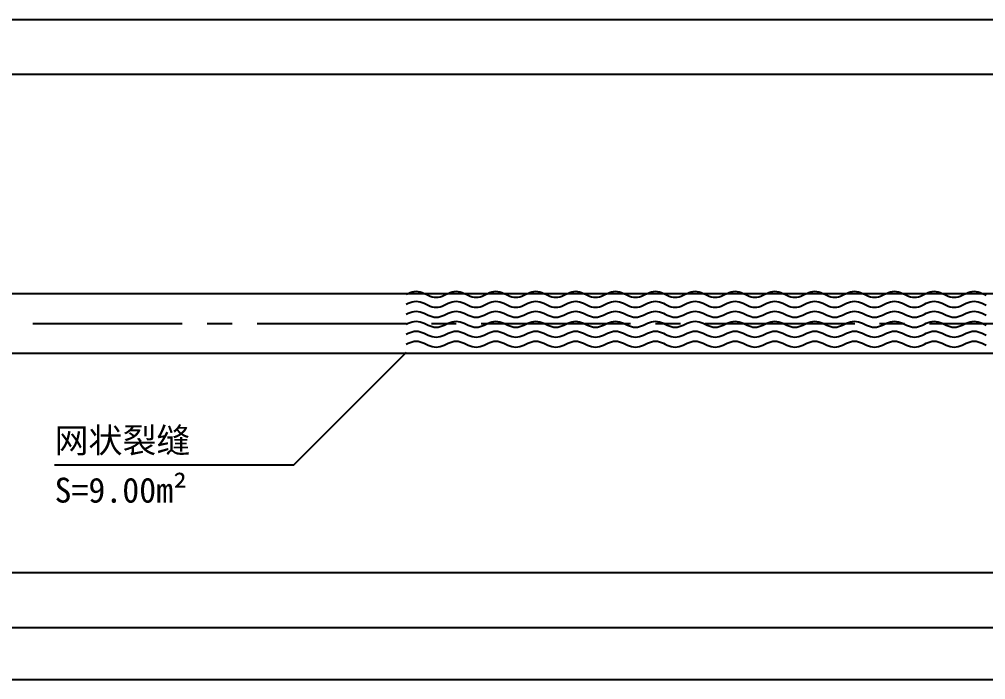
# Model space of a CAD drawing. Header units: millimetres. Extents: x -37 to 615, y -48 to 413.
# Drawn here: x 195 to 292, y 111.3 to 177.6 of the extents above; entities that cross this region are included whole.
import ezdxf

# ---------------------------------------------------------------- set-up
doc = ezdxf.new("R2010")
doc.units = ezdxf.units.MM
doc.linetypes.add('CENTER2', pattern=[1.125, 0.75, -0.125, 0.125, -0.125])
doc.styles.get("Standard").update_dxf_attribs({"font": ''})
doc.styles.get('Standard').set_extended_font_data('SimSun')

msp = doc.modelspace()

# ---------------------------------------------------------------- linework, layer by layer
at = {"color": 0}
for p, q in [((83.815, 177.585), (483.815, 177.585)), ((83.815, 172.085), (483.815, 172.085)), ((83.815, 150.085), (483.815, 150.085)), ((83.815, 144.085), (483.815, 144.085)), ((83.815, 122.085), (483.815, 122.085)), ((83.815, 116.585), (483.815, 116.585)), ((83.815, 111.335), (483.815, 111.335))]:
    msp.add_line(p, q, dxfattribs=at)
at = {"color": 1, "linetype": 'CENTER2', "ltscale": 20}
msp.add_line((83.815, 147.085), (483.815, 147.085), dxfattribs=at)
at = {"color": 7}
for points in [[(233.8, 150), (234, 150.093), (234.2, 150.176), (234.4, 150.243), (234.6, 150.285), (234.8, 150.3), (235, 150.285), (235.2, 150.243), (235.4, 150.176), (235.6, 150.093), (235.8, 150), (236, 149.907), (236.2, 149.824), (236.4, 149.757), (236.6, 149.715), (236.8, 149.7), (237, 149.715), (237.2, 149.757), (237.4, 149.824), (237.6, 149.907), (237.8, 150), (238, 150.093), (238.2, 150.176), (238.4, 150.243), (238.6, 150.285), (238.8, 150.3), (239, 150.285), (239.2, 150.243), (239.4, 150.176), (239.6, 150.093), (239.8, 150), (240, 149.907), (240.2, 149.824), (240.4, 149.757), (240.6, 149.715), (240.8, 149.7), (241, 149.715), (241.2, 149.757), (241.4, 149.824), (241.6, 149.907), (241.8, 150), (242, 150.093), (242.2, 150.176), (242.4, 150.243), (242.6, 150.285), (242.8, 150.3), (243, 150.285), (243.2, 150.243), (243.4, 150.176), (243.6, 150.093), (243.8, 150), (244, 149.907), (244.2, 149.824), (244.4, 149.757), (244.6, 149.715), (244.8, 149.7), (245, 149.715), (245.2, 149.757), (245.4, 149.824), (245.6, 149.907), (245.8, 150), (246, 150.093), (246.2, 150.176), (246.4, 150.243), (246.6, 150.285), (246.8, 150.3), (247, 150.285), (247.2, 150.243), (247.4, 150.176), (247.6, 150.093), (247.8, 150), (248, 149.907), (248.2, 149.824), (248.4, 149.757), (248.6, 149.715), (248.8, 149.7), (249, 149.715), (249.2, 149.757), (249.4, 149.824), (249.6, 149.907), (249.8, 150), (250, 150.093), (250.2, 150.176), (250.4, 150.243), (250.6, 150.285), (250.8, 150.3), (251, 150.285), (251.2, 150.243), (251.4, 150.176), (251.6, 150.093), (251.8, 150), (252, 149.907), (252.2, 149.824), (252.4, 149.757), (252.6, 149.715), (252.8, 149.7), (253, 149.715), (253.2, 149.757), (253.4, 149.824), (253.6, 149.907), (253.8, 150), (254, 150.093), (254.2, 150.176), (254.4, 150.243), (254.6, 150.285), (254.8, 150.3), (255, 150.285), (255.2, 150.243), (255.4, 150.176), (255.6, 150.093), (255.8, 150), (256, 149.907), (256.2, 149.824), (256.4, 149.757), (256.6, 149.715), (256.8, 149.7), (257, 149.715), (257.2, 149.757), (257.4, 149.824), (257.6, 149.907), (257.8, 150), (258, 150.093), (258.2, 150.176), (258.4, 150.243), (258.6, 150.285), (258.8, 150.3), (259, 150.285), (259.2, 150.243), (259.4, 150.176), (259.6, 150.093), (259.8, 150), (260, 149.907), (260.2, 149.824), (260.4, 149.757), (260.6, 149.715), (260.8, 149.7), (261, 149.715), (261.2, 149.757), (261.4, 149.824), (261.6, 149.907), (261.8, 150), (262, 150.093), (262.2, 150.176), (262.4, 150.243), (262.6, 150.285), (262.8, 150.3), (263, 150.285), (263.2, 150.243), (263.4, 150.176), (263.6, 150.093), (263.8, 150), (264, 149.907), (264.2, 149.824), (264.4, 149.757), (264.6, 149.715), (264.8, 149.7), (265, 149.715), (265.2, 149.757), (265.4, 149.824), (265.6, 149.907), (265.8, 150), (266, 150.093), (266.2, 150.176), (266.4, 150.243), (266.6, 150.285), (266.8, 150.3), (267, 150.285), (267.2, 150.243), (267.4, 150.176), (267.6, 150.093), (267.8, 150), (268, 149.907), (268.2, 149.824), (268.4, 149.757), (268.6, 149.715), (268.8, 149.7), (269, 149.715), (269.2, 149.757), (269.4, 149.824), (269.6, 149.907), (269.8, 150), (270, 150.093), (270.2, 150.176), (270.4, 150.243), (270.6, 150.285), (270.8, 150.3), (271, 150.285), (271.2, 150.243), (271.4, 150.176), (271.6, 150.093), (271.8, 150), (272, 149.907), (272.2, 149.824), (272.4, 149.757), (272.6, 149.715), (272.8, 149.7), (273, 149.715), (273.2, 149.757), (273.4, 149.824), (273.6, 149.907), (273.8, 150), (274, 150.093), (274.2, 150.176), (274.4, 150.243), (274.6, 150.285), (274.8, 150.3), (275, 150.285), (275.2, 150.243), (275.4, 150.176), (275.6, 150.093), (275.8, 150), (276, 149.907), (276.2, 149.824), (276.4, 149.757), (276.6, 149.715), (276.8, 149.7), (277, 149.715), (277.2, 149.757), (277.4, 149.824), (277.6, 149.907), (277.8, 150), (278, 150.093), (278.2, 150.176), (278.4, 150.243), (278.6, 150.285), (278.8, 150.3), (279, 150.285), (279.2, 150.243), (279.4, 150.176), (279.6, 150.093), (279.8, 150), (280, 149.907), (280.2, 149.824), (280.4, 149.757), (280.6, 149.715), (280.8, 149.7), (281, 149.715), (281.2, 149.757), (281.4, 149.824), (281.6, 149.907), (281.8, 150), (282, 150.093), (282.2, 150.176), (282.4, 150.243), (282.6, 150.285), (282.8, 150.3), (283, 150.285), (283.2, 150.243), (283.4, 150.176), (283.6, 150.093), (283.8, 150), (284, 149.907), (284.2, 149.824), (284.4, 149.757), (284.6, 149.715), (284.8, 149.7), (285, 149.715), (285.2, 149.757), (285.4, 149.824), (285.6, 149.907), (285.8, 150), (286, 150.093), (286.2, 150.176), (286.4, 150.243), (286.6, 150.285), (286.8, 150.3), (287, 150.285), (287.2, 150.243), (287.4, 150.176), (287.6, 150.093), (287.8, 150), (288, 149.907), (288.2, 149.824), (288.4, 149.757), (288.6, 149.715), (288.8, 149.7), (289, 149.715), (289.2, 149.757), (289.4, 149.824), (289.6, 149.907), (289.8, 150), (290, 150.093), (290.2, 150.176), (290.4, 150.243), (290.6, 150.285), (290.8, 150.3), (291, 150.285), (291.2, 150.243), (291.4, 150.176), (291.6, 150.093), (291.8, 150), (292, 149.907)], [(233.8, 149), (234, 149.093), (234.2, 149.176), (234.4, 149.243), (234.6, 149.285), (234.8, 149.3), (235, 149.285), (235.2, 149.243), (235.4, 149.176), (235.6, 149.093), (235.8, 149), (236, 148.907), (236.2, 148.824), (236.4, 148.757), (236.6, 148.715), (236.8, 148.7), (237, 148.715), (237.2, 148.757), (237.4, 148.824), (237.6, 148.907), (237.8, 149), (238, 149.093), (238.2, 149.176), (238.4, 149.243), (238.6, 149.285), (238.8, 149.3), (239, 149.285), (239.2, 149.243), (239.4, 149.176), (239.6, 149.093), (239.8, 149), (240, 148.907), (240.2, 148.824), (240.4, 148.757), (240.6, 148.715), (240.8, 148.7), (241, 148.715), (241.2, 148.757), (241.4, 148.824), (241.6, 148.907), (241.8, 149), (242, 149.093), (242.2, 149.176), (242.4, 149.243), (242.6, 149.285), (242.8, 149.3), (243, 149.285), (243.2, 149.243), (243.4, 149.176), (243.6, 149.093), (243.8, 149), (244, 148.907), (244.2, 148.824), (244.4, 148.757), (244.6, 148.715), (244.8, 148.7), (245, 148.715), (245.2, 148.757), (245.4, 148.824), (245.6, 148.907), (245.8, 149), (246, 149.093), (246.2, 149.176), (246.4, 149.243), (246.6, 149.285), (246.8, 149.3), (247, 149.285), (247.2, 149.243), (247.4, 149.176), (247.6, 149.093), (247.8, 149), (248, 148.907), (248.2, 148.824), (248.4, 148.757), (248.6, 148.715), (248.8, 148.7), (249, 148.715), (249.2, 148.757), (249.4, 148.824), (249.6, 148.907), (249.8, 149), (250, 149.093), (250.2, 149.176), (250.4, 149.243), (250.6, 149.285), (250.8, 149.3), (251, 149.285), (251.2, 149.243), (251.4, 149.176), (251.6, 149.093), (251.8, 149), (252, 148.907), (252.2, 148.824), (252.4, 148.757), (252.6, 148.715), (252.8, 148.7), (253, 148.715), (253.2, 148.757), (253.4, 148.824), (253.6, 148.907), (253.8, 149), (254, 149.093), (254.2, 149.176), (254.4, 149.243), (254.6, 149.285), (254.8, 149.3), (255, 149.285), (255.2, 149.243), (255.4, 149.176), (255.6, 149.093), (255.8, 149), (256, 148.907), (256.2, 148.824), (256.4, 148.757), (256.6, 148.715), (256.8, 148.7), (257, 148.715), (257.2, 148.757), (257.4, 148.824), (257.6, 148.907), (257.8, 149), (258, 149.093), (258.2, 149.176), (258.4, 149.243), (258.6, 149.285), (258.8, 149.3), (259, 149.285), (259.2, 149.243), (259.4, 149.176), (259.6, 149.093), (259.8, 149), (260, 148.907), (260.2, 148.824), (260.4, 148.757), (260.6, 148.715), (260.8, 148.7), (261, 148.715), (261.2, 148.757), (261.4, 148.824), (261.6, 148.907), (261.8, 149), (262, 149.093), (262.2, 149.176), (262.4, 149.243), (262.6, 149.285), (262.8, 149.3), (263, 149.285), (263.2, 149.243), (263.4, 149.176), (263.6, 149.093), (263.8, 149), (264, 148.907), (264.2, 148.824), (264.4, 148.757), (264.6, 148.715), (264.8, 148.7), (265, 148.715), (265.2, 148.757), (265.4, 148.824), (265.6, 148.907), (265.8, 149), (266, 149.093), (266.2, 149.176), (266.4, 149.243), (266.6, 149.285), (266.8, 149.3), (267, 149.285), (267.2, 149.243), (267.4, 149.176), (267.6, 149.093), (267.8, 149), (268, 148.907), (268.2, 148.824), (268.4, 148.757), (268.6, 148.715), (268.8, 148.7), (269, 148.715), (269.2, 148.757), (269.4, 148.824), (269.6, 148.907), (269.8, 149), (270, 149.093), (270.2, 149.176), (270.4, 149.243), (270.6, 149.285), (270.8, 149.3), (271, 149.285), (271.2, 149.243), (271.4, 149.176), (271.6, 149.093), (271.8, 149), (272, 148.907), (272.2, 148.824), (272.4, 148.757), (272.6, 148.715), (272.8, 148.7), (273, 148.715), (273.2, 148.757), (273.4, 148.824), (273.6, 148.907), (273.8, 149), (274, 149.093), (274.2, 149.176), (274.4, 149.243), (274.6, 149.285), (274.8, 149.3), (275, 149.285), (275.2, 149.243), (275.4, 149.176), (275.6, 149.093), (275.8, 149), (276, 148.907), (276.2, 148.824), (276.4, 148.757), (276.6, 148.715), (276.8, 148.7), (277, 148.715), (277.2, 148.757), (277.4, 148.824), (277.6, 148.907), (277.8, 149), (278, 149.093), (278.2, 149.176), (278.4, 149.243), (278.6, 149.285), (278.8, 149.3), (279, 149.285), (279.2, 149.243), (279.4, 149.176), (279.6, 149.093), (279.8, 149), (280, 148.907), (280.2, 148.824), (280.4, 148.757), (280.6, 148.715), (280.8, 148.7), (281, 148.715), (281.2, 148.757), (281.4, 148.824), (281.6, 148.907), (281.8, 149), (282, 149.093), (282.2, 149.176), (282.4, 149.243), (282.6, 149.285), (282.8, 149.3), (283, 149.285), (283.2, 149.243), (283.4, 149.176), (283.6, 149.093), (283.8, 149), (284, 148.907), (284.2, 148.824), (284.4, 148.757), (284.6, 148.715), (284.8, 148.7), (285, 148.715), (285.2, 148.757), (285.4, 148.824), (285.6, 148.907), (285.8, 149), (286, 149.093), (286.2, 149.176), (286.4, 149.243), (286.6, 149.285), (286.8, 149.3), (287, 149.285), (287.2, 149.243), (287.4, 149.176), (287.6, 149.093), (287.8, 149), (288, 148.907), (288.2, 148.824), (288.4, 148.757), (288.6, 148.715), (288.8, 148.7), (289, 148.715), (289.2, 148.757), (289.4, 148.824), (289.6, 148.907), (289.8, 149), (290, 149.093), (290.2, 149.176), (290.4, 149.243), (290.6, 149.285), (290.8, 149.3), (291, 149.285), (291.2, 149.243), (291.4, 149.176), (291.6, 149.093), (291.8, 149), (292, 148.907)], [(233.8, 148), (234, 148.093), (234.2, 148.176), (234.4, 148.243), (234.6, 148.285), (234.8, 148.3), (235, 148.285), (235.2, 148.243), (235.4, 148.176), (235.6, 148.093), (235.8, 148), (236, 147.907), (236.2, 147.824), (236.4, 147.757), (236.6, 147.715), (236.8, 147.7), (237, 147.715), (237.2, 147.757), (237.4, 147.824), (237.6, 147.907), (237.8, 148), (238, 148.093), (238.2, 148.176), (238.4, 148.243), (238.6, 148.285), (238.8, 148.3), (239, 148.285), (239.2, 148.243), (239.4, 148.176), (239.6, 148.093), (239.8, 148), (240, 147.907), (240.2, 147.824), (240.4, 147.757), (240.6, 147.715), (240.8, 147.7), (241, 147.715), (241.2, 147.757), (241.4, 147.824), (241.6, 147.907), (241.8, 148), (242, 148.093), (242.2, 148.176), (242.4, 148.243), (242.6, 148.285), (242.8, 148.3), (243, 148.285), (243.2, 148.243), (243.4, 148.176), (243.6, 148.093), (243.8, 148), (244, 147.907), (244.2, 147.824), (244.4, 147.757), (244.6, 147.715), (244.8, 147.7), (245, 147.715), (245.2, 147.757), (245.4, 147.824), (245.6, 147.907), (245.8, 148), (246, 148.093), (246.2, 148.176), (246.4, 148.243), (246.6, 148.285), (246.8, 148.3), (247, 148.285), (247.2, 148.243), (247.4, 148.176), (247.6, 148.093), (247.8, 148), (248, 147.907), (248.2, 147.824), (248.4, 147.757), (248.6, 147.715), (248.8, 147.7), (249, 147.715), (249.2, 147.757), (249.4, 147.824), (249.6, 147.907), (249.8, 148), (250, 148.093), (250.2, 148.176), (250.4, 148.243), (250.6, 148.285), (250.8, 148.3), (251, 148.285), (251.2, 148.243), (251.4, 148.176), (251.6, 148.093), (251.8, 148), (252, 147.907), (252.2, 147.824), (252.4, 147.757), (252.6, 147.715), (252.8, 147.7), (253, 147.715), (253.2, 147.757), (253.4, 147.824), (253.6, 147.907), (253.8, 148), (254, 148.093), (254.2, 148.176), (254.4, 148.243), (254.6, 148.285), (254.8, 148.3), (255, 148.285), (255.2, 148.243), (255.4, 148.176), (255.6, 148.093), (255.8, 148), (256, 147.907), (256.2, 147.824), (256.4, 147.757), (256.6, 147.715), (256.8, 147.7), (257, 147.715), (257.2, 147.757), (257.4, 147.824), (257.6, 147.907), (257.8, 148), (258, 148.093), (258.2, 148.176), (258.4, 148.243), (258.6, 148.285), (258.8, 148.3), (259, 148.285), (259.2, 148.243), (259.4, 148.176), (259.6, 148.093), (259.8, 148), (260, 147.907), (260.2, 147.824), (260.4, 147.757), (260.6, 147.715), (260.8, 147.7), (261, 147.715), (261.2, 147.757), (261.4, 147.824), (261.6, 147.907), (261.8, 148), (262, 148.093), (262.2, 148.176), (262.4, 148.243), (262.6, 148.285), (262.8, 148.3), (263, 148.285), (263.2, 148.243), (263.4, 148.176), (263.6, 148.093), (263.8, 148), (264, 147.907), (264.2, 147.824), (264.4, 147.757), (264.6, 147.715), (264.8, 147.7), (265, 147.715), (265.2, 147.757), (265.4, 147.824), (265.6, 147.907), (265.8, 148), (266, 148.093), (266.2, 148.176), (266.4, 148.243), (266.6, 148.285), (266.8, 148.3), (267, 148.285), (267.2, 148.243), (267.4, 148.176), (267.6, 148.093), (267.8, 148), (268, 147.907), (268.2, 147.824), (268.4, 147.757), (268.6, 147.715), (268.8, 147.7), (269, 147.715), (269.2, 147.757), (269.4, 147.824), (269.6, 147.907), (269.8, 148), (270, 148.093), (270.2, 148.176), (270.4, 148.243), (270.6, 148.285), (270.8, 148.3), (271, 148.285), (271.2, 148.243), (271.4, 148.176), (271.6, 148.093), (271.8, 148), (272, 147.907), (272.2, 147.824), (272.4, 147.757), (272.6, 147.715), (272.8, 147.7), (273, 147.715), (273.2, 147.757), (273.4, 147.824), (273.6, 147.907), (273.8, 148), (274, 148.093), (274.2, 148.176), (274.4, 148.243), (274.6, 148.285), (274.8, 148.3), (275, 148.285), (275.2, 148.243), (275.4, 148.176), (275.6, 148.093), (275.8, 148), (276, 147.907), (276.2, 147.824), (276.4, 147.757), (276.6, 147.715), (276.8, 147.7), (277, 147.715), (277.2, 147.757), (277.4, 147.824), (277.6, 147.907), (277.8, 148), (278, 148.093), (278.2, 148.176), (278.4, 148.243), (278.6, 148.285), (278.8, 148.3), (279, 148.285), (279.2, 148.243), (279.4, 148.176), (279.6, 148.093), (279.8, 148), (280, 147.907), (280.2, 147.824), (280.4, 147.757), (280.6, 147.715), (280.8, 147.7), (281, 147.715), (281.2, 147.757), (281.4, 147.824), (281.6, 147.907), (281.8, 148), (282, 148.093), (282.2, 148.176), (282.4, 148.243), (282.6, 148.285), (282.8, 148.3), (283, 148.285), (283.2, 148.243), (283.4, 148.176), (283.6, 148.093), (283.8, 148), (284, 147.907), (284.2, 147.824), (284.4, 147.757), (284.6, 147.715), (284.8, 147.7), (285, 147.715), (285.2, 147.757), (285.4, 147.824), (285.6, 147.907), (285.8, 148), (286, 148.093), (286.2, 148.176), (286.4, 148.243), (286.6, 148.285), (286.8, 148.3), (287, 148.285), (287.2, 148.243), (287.4, 148.176), (287.6, 148.093), (287.8, 148), (288, 147.907), (288.2, 147.824), (288.4, 147.757), (288.6, 147.715), (288.8, 147.7), (289, 147.715), (289.2, 147.757), (289.4, 147.824), (289.6, 147.907), (289.8, 148), (290, 148.093), (290.2, 148.176), (290.4, 148.243), (290.6, 148.285), (290.8, 148.3), (291, 148.285), (291.2, 148.243), (291.4, 148.176), (291.6, 148.093), (291.8, 148), (292, 147.907)], [(233.8, 147), (234, 147.093), (234.2, 147.176), (234.4, 147.243), (234.6, 147.285), (234.8, 147.3), (235, 147.285), (235.2, 147.243), (235.4, 147.176), (235.6, 147.093), (235.8, 147), (236, 146.907), (236.2, 146.824), (236.4, 146.757), (236.6, 146.715), (236.8, 146.7), (237, 146.715), (237.2, 146.757), (237.4, 146.824), (237.6, 146.907), (237.8, 147), (238, 147.093), (238.2, 147.176), (238.4, 147.243), (238.6, 147.285), (238.8, 147.3), (239, 147.285), (239.2, 147.243), (239.4, 147.176), (239.6, 147.093), (239.8, 147), (240, 146.907), (240.2, 146.824), (240.4, 146.757), (240.6, 146.715), (240.8, 146.7), (241, 146.715), (241.2, 146.757), (241.4, 146.824), (241.6, 146.907), (241.8, 147), (242, 147.093), (242.2, 147.176), (242.4, 147.243), (242.6, 147.285), (242.8, 147.3), (243, 147.285), (243.2, 147.243), (243.4, 147.176), (243.6, 147.093), (243.8, 147), (244, 146.907), (244.2, 146.824), (244.4, 146.757), (244.6, 146.715), (244.8, 146.7), (245, 146.715), (245.2, 146.757), (245.4, 146.824), (245.6, 146.907), (245.8, 147), (246, 147.093), (246.2, 147.176), (246.4, 147.243), (246.6, 147.285), (246.8, 147.3), (247, 147.285), (247.2, 147.243), (247.4, 147.176), (247.6, 147.093), (247.8, 147), (248, 146.907), (248.2, 146.824), (248.4, 146.757), (248.6, 146.715), (248.8, 146.7), (249, 146.715), (249.2, 146.757), (249.4, 146.824), (249.6, 146.907), (249.8, 147), (250, 147.093), (250.2, 147.176), (250.4, 147.243), (250.6, 147.285), (250.8, 147.3), (251, 147.285), (251.2, 147.243), (251.4, 147.176), (251.6, 147.093), (251.8, 147), (252, 146.907), (252.2, 146.824), (252.4, 146.757), (252.6, 146.715), (252.8, 146.7), (253, 146.715), (253.2, 146.757), (253.4, 146.824), (253.6, 146.907), (253.8, 147), (254, 147.093), (254.2, 147.176), (254.4, 147.243), (254.6, 147.285), (254.8, 147.3), (255, 147.285), (255.2, 147.243), (255.4, 147.176), (255.6, 147.093), (255.8, 147), (256, 146.907), (256.2, 146.824), (256.4, 146.757), (256.6, 146.715), (256.8, 146.7), (257, 146.715), (257.2, 146.757), (257.4, 146.824), (257.6, 146.907), (257.8, 147), (258, 147.093), (258.2, 147.176), (258.4, 147.243), (258.6, 147.285), (258.8, 147.3), (259, 147.285), (259.2, 147.243), (259.4, 147.176), (259.6, 147.093), (259.8, 147), (260, 146.907), (260.2, 146.824), (260.4, 146.757), (260.6, 146.715), (260.8, 146.7), (261, 146.715), (261.2, 146.757), (261.4, 146.824), (261.6, 146.907), (261.8, 147), (262, 147.093), (262.2, 147.176), (262.4, 147.243), (262.6, 147.285), (262.8, 147.3), (263, 147.285), (263.2, 147.243), (263.4, 147.176), (263.6, 147.093), (263.8, 147), (264, 146.907), (264.2, 146.824), (264.4, 146.757), (264.6, 146.715), (264.8, 146.7), (265, 146.715), (265.2, 146.757), (265.4, 146.824), (265.6, 146.907), (265.8, 147), (266, 147.093), (266.2, 147.176), (266.4, 147.243), (266.6, 147.285), (266.8, 147.3), (267, 147.285), (267.2, 147.243), (267.4, 147.176), (267.6, 147.093), (267.8, 147), (268, 146.907), (268.2, 146.824), (268.4, 146.757), (268.6, 146.715), (268.8, 146.7), (269, 146.715), (269.2, 146.757), (269.4, 146.824), (269.6, 146.907), (269.8, 147), (270, 147.093), (270.2, 147.176), (270.4, 147.243), (270.6, 147.285), (270.8, 147.3), (271, 147.285), (271.2, 147.243), (271.4, 147.176), (271.6, 147.093), (271.8, 147), (272, 146.907), (272.2, 146.824), (272.4, 146.757), (272.6, 146.715), (272.8, 146.7), (273, 146.715), (273.2, 146.757), (273.4, 146.824), (273.6, 146.907), (273.8, 147), (274, 147.093), (274.2, 147.176), (274.4, 147.243), (274.6, 147.285), (274.8, 147.3), (275, 147.285), (275.2, 147.243), (275.4, 147.176), (275.6, 147.093), (275.8, 147), (276, 146.907), (276.2, 146.824), (276.4, 146.757), (276.6, 146.715), (276.8, 146.7), (277, 146.715), (277.2, 146.757), (277.4, 146.824), (277.6, 146.907), (277.8, 147), (278, 147.093), (278.2, 147.176), (278.4, 147.243), (278.6, 147.285), (278.8, 147.3), (279, 147.285), (279.2, 147.243), (279.4, 147.176), (279.6, 147.093), (279.8, 147), (280, 146.907), (280.2, 146.824), (280.4, 146.757), (280.6, 146.715), (280.8, 146.7), (281, 146.715), (281.2, 146.757), (281.4, 146.824), (281.6, 146.907), (281.8, 147), (282, 147.093), (282.2, 147.176), (282.4, 147.243), (282.6, 147.285), (282.8, 147.3), (283, 147.285), (283.2, 147.243), (283.4, 147.176), (283.6, 147.093), (283.8, 147), (284, 146.907), (284.2, 146.824), (284.4, 146.757), (284.6, 146.715), (284.8, 146.7), (285, 146.715), (285.2, 146.757), (285.4, 146.824), (285.6, 146.907), (285.8, 147), (286, 147.093), (286.2, 147.176), (286.4, 147.243), (286.6, 147.285), (286.8, 147.3), (287, 147.285), (287.2, 147.243), (287.4, 147.176), (287.6, 147.093), (287.8, 147), (288, 146.907), (288.2, 146.824), (288.4, 146.757), (288.6, 146.715), (288.8, 146.7), (289, 146.715), (289.2, 146.757), (289.4, 146.824), (289.6, 146.907), (289.8, 147), (290, 147.093), (290.2, 147.176), (290.4, 147.243), (290.6, 147.285), (290.8, 147.3), (291, 147.285), (291.2, 147.243), (291.4, 147.176), (291.6, 147.093), (291.8, 147), (292, 146.907)], [(233.8, 146), (234, 146.093), (234.2, 146.176), (234.4, 146.243), (234.6, 146.285), (234.8, 146.3), (235, 146.285), (235.2, 146.243), (235.4, 146.176), (235.6, 146.093), (235.8, 146), (236, 145.907), (236.2, 145.824), (236.4, 145.757), (236.6, 145.715), (236.8, 145.7), (237, 145.715), (237.2, 145.757), (237.4, 145.824), (237.6, 145.907), (237.8, 146), (238, 146.093), (238.2, 146.176), (238.4, 146.243), (238.6, 146.285), (238.8, 146.3), (239, 146.285), (239.2, 146.243), (239.4, 146.176), (239.6, 146.093), (239.8, 146), (240, 145.907), (240.2, 145.824), (240.4, 145.757), (240.6, 145.715), (240.8, 145.7), (241, 145.715), (241.2, 145.757), (241.4, 145.824), (241.6, 145.907), (241.8, 146), (242, 146.093), (242.2, 146.176), (242.4, 146.243), (242.6, 146.285), (242.8, 146.3), (243, 146.285), (243.2, 146.243), (243.4, 146.176), (243.6, 146.093), (243.8, 146), (244, 145.907), (244.2, 145.824), (244.4, 145.757), (244.6, 145.715), (244.8, 145.7), (245, 145.715), (245.2, 145.757), (245.4, 145.824), (245.6, 145.907), (245.8, 146), (246, 146.093), (246.2, 146.176), (246.4, 146.243), (246.6, 146.285), (246.8, 146.3), (247, 146.285), (247.2, 146.243), (247.4, 146.176), (247.6, 146.093), (247.8, 146), (248, 145.907), (248.2, 145.824), (248.4, 145.757), (248.6, 145.715), (248.8, 145.7), (249, 145.715), (249.2, 145.757), (249.4, 145.824), (249.6, 145.907), (249.8, 146), (250, 146.093), (250.2, 146.176), (250.4, 146.243), (250.6, 146.285), (250.8, 146.3), (251, 146.285), (251.2, 146.243), (251.4, 146.176), (251.6, 146.093), (251.8, 146), (252, 145.907), (252.2, 145.824), (252.4, 145.757), (252.6, 145.715), (252.8, 145.7), (253, 145.715), (253.2, 145.757), (253.4, 145.824), (253.6, 145.907), (253.8, 146), (254, 146.093), (254.2, 146.176), (254.4, 146.243), (254.6, 146.285), (254.8, 146.3), (255, 146.285), (255.2, 146.243), (255.4, 146.176), (255.6, 146.093), (255.8, 146), (256, 145.907), (256.2, 145.824), (256.4, 145.757), (256.6, 145.715), (256.8, 145.7), (257, 145.715), (257.2, 145.757), (257.4, 145.824), (257.6, 145.907), (257.8, 146), (258, 146.093), (258.2, 146.176), (258.4, 146.243), (258.6, 146.285), (258.8, 146.3), (259, 146.285), (259.2, 146.243), (259.4, 146.176), (259.6, 146.093), (259.8, 146), (260, 145.907), (260.2, 145.824), (260.4, 145.757), (260.6, 145.715), (260.8, 145.7), (261, 145.715), (261.2, 145.757), (261.4, 145.824), (261.6, 145.907), (261.8, 146), (262, 146.093), (262.2, 146.176), (262.4, 146.243), (262.6, 146.285), (262.8, 146.3), (263, 146.285), (263.2, 146.243), (263.4, 146.176), (263.6, 146.093), (263.8, 146), (264, 145.907), (264.2, 145.824), (264.4, 145.757), (264.6, 145.715), (264.8, 145.7), (265, 145.715), (265.2, 145.757), (265.4, 145.824), (265.6, 145.907), (265.8, 146), (266, 146.093), (266.2, 146.176), (266.4, 146.243), (266.6, 146.285), (266.8, 146.3), (267, 146.285), (267.2, 146.243), (267.4, 146.176), (267.6, 146.093), (267.8, 146), (268, 145.907), (268.2, 145.824), (268.4, 145.757), (268.6, 145.715), (268.8, 145.7), (269, 145.715), (269.2, 145.757), (269.4, 145.824), (269.6, 145.907), (269.8, 146), (270, 146.093), (270.2, 146.176), (270.4, 146.243), (270.6, 146.285), (270.8, 146.3), (271, 146.285), (271.2, 146.243), (271.4, 146.176), (271.6, 146.093), (271.8, 146), (272, 145.907), (272.2, 145.824), (272.4, 145.757), (272.6, 145.715), (272.8, 145.7), (273, 145.715), (273.2, 145.757), (273.4, 145.824), (273.6, 145.907), (273.8, 146), (274, 146.093), (274.2, 146.176), (274.4, 146.243), (274.6, 146.285), (274.8, 146.3), (275, 146.285), (275.2, 146.243), (275.4, 146.176), (275.6, 146.093), (275.8, 146), (276, 145.907), (276.2, 145.824), (276.4, 145.757), (276.6, 145.715), (276.8, 145.7), (277, 145.715), (277.2, 145.757), (277.4, 145.824), (277.6, 145.907), (277.8, 146), (278, 146.093), (278.2, 146.176), (278.4, 146.243), (278.6, 146.285), (278.8, 146.3), (279, 146.285), (279.2, 146.243), (279.4, 146.176), (279.6, 146.093), (279.8, 146), (280, 145.907), (280.2, 145.824), (280.4, 145.757), (280.6, 145.715), (280.8, 145.7), (281, 145.715), (281.2, 145.757), (281.4, 145.824), (281.6, 145.907), (281.8, 146), (282, 146.093), (282.2, 146.176), (282.4, 146.243), (282.6, 146.285), (282.8, 146.3), (283, 146.285), (283.2, 146.243), (283.4, 146.176), (283.6, 146.093), (283.8, 146), (284, 145.907), (284.2, 145.824), (284.4, 145.757), (284.6, 145.715), (284.8, 145.7), (285, 145.715), (285.2, 145.757), (285.4, 145.824), (285.6, 145.907), (285.8, 146), (286, 146.093), (286.2, 146.176), (286.4, 146.243), (286.6, 146.285), (286.8, 146.3), (287, 146.285), (287.2, 146.243), (287.4, 146.176), (287.6, 146.093), (287.8, 146), (288, 145.907), (288.2, 145.824), (288.4, 145.757), (288.6, 145.715), (288.8, 145.7), (289, 145.715), (289.2, 145.757), (289.4, 145.824), (289.6, 145.907), (289.8, 146), (290, 146.093), (290.2, 146.176), (290.4, 146.243), (290.6, 146.285), (290.8, 146.3), (291, 146.285), (291.2, 146.243), (291.4, 146.176), (291.6, 146.093), (291.8, 146), (292, 145.907)], [(233.8, 145), (234, 145.093), (234.2, 145.176), (234.4, 145.243), (234.6, 145.285), (234.8, 145.3), (235, 145.285), (235.2, 145.243), (235.4, 145.176), (235.6, 145.093), (235.8, 145), (236, 144.907), (236.2, 144.824), (236.4, 144.757), (236.6, 144.715), (236.8, 144.7), (237, 144.715), (237.2, 144.757), (237.4, 144.824), (237.6, 144.907), (237.8, 145), (238, 145.093), (238.2, 145.176), (238.4, 145.243), (238.6, 145.285), (238.8, 145.3), (239, 145.285), (239.2, 145.243), (239.4, 145.176), (239.6, 145.093), (239.8, 145), (240, 144.907), (240.2, 144.824), (240.4, 144.757), (240.6, 144.715), (240.8, 144.7), (241, 144.715), (241.2, 144.757), (241.4, 144.824), (241.6, 144.907), (241.8, 145), (242, 145.093), (242.2, 145.176), (242.4, 145.243), (242.6, 145.285), (242.8, 145.3), (243, 145.285), (243.2, 145.243), (243.4, 145.176), (243.6, 145.093), (243.8, 145), (244, 144.907), (244.2, 144.824), (244.4, 144.757), (244.6, 144.715), (244.8, 144.7), (245, 144.715), (245.2, 144.757), (245.4, 144.824), (245.6, 144.907), (245.8, 145), (246, 145.093), (246.2, 145.176), (246.4, 145.243), (246.6, 145.285), (246.8, 145.3), (247, 145.285), (247.2, 145.243), (247.4, 145.176), (247.6, 145.093), (247.8, 145), (248, 144.907), (248.2, 144.824), (248.4, 144.757), (248.6, 144.715), (248.8, 144.7), (249, 144.715), (249.2, 144.757), (249.4, 144.824), (249.6, 144.907), (249.8, 145), (250, 145.093), (250.2, 145.176), (250.4, 145.243), (250.6, 145.285), (250.8, 145.3), (251, 145.285), (251.2, 145.243), (251.4, 145.176), (251.6, 145.093), (251.8, 145), (252, 144.907), (252.2, 144.824), (252.4, 144.757), (252.6, 144.715), (252.8, 144.7), (253, 144.715), (253.2, 144.757), (253.4, 144.824), (253.6, 144.907), (253.8, 145), (254, 145.093), (254.2, 145.176), (254.4, 145.243), (254.6, 145.285), (254.8, 145.3), (255, 145.285), (255.2, 145.243), (255.4, 145.176), (255.6, 145.093), (255.8, 145), (256, 144.907), (256.2, 144.824), (256.4, 144.757), (256.6, 144.715), (256.8, 144.7), (257, 144.715), (257.2, 144.757), (257.4, 144.824), (257.6, 144.907), (257.8, 145), (258, 145.093), (258.2, 145.176), (258.4, 145.243), (258.6, 145.285), (258.8, 145.3), (259, 145.285), (259.2, 145.243), (259.4, 145.176), (259.6, 145.093), (259.8, 145), (260, 144.907), (260.2, 144.824), (260.4, 144.757), (260.6, 144.715), (260.8, 144.7), (261, 144.715), (261.2, 144.757), (261.4, 144.824), (261.6, 144.907), (261.8, 145), (262, 145.093), (262.2, 145.176), (262.4, 145.243), (262.6, 145.285), (262.8, 145.3), (263, 145.285), (263.2, 145.243), (263.4, 145.176), (263.6, 145.093), (263.8, 145), (264, 144.907), (264.2, 144.824), (264.4, 144.757), (264.6, 144.715), (264.8, 144.7), (265, 144.715), (265.2, 144.757), (265.4, 144.824), (265.6, 144.907), (265.8, 145), (266, 145.093), (266.2, 145.176), (266.4, 145.243), (266.6, 145.285), (266.8, 145.3), (267, 145.285), (267.2, 145.243), (267.4, 145.176), (267.6, 145.093), (267.8, 145), (268, 144.907), (268.2, 144.824), (268.4, 144.757), (268.6, 144.715), (268.8, 144.7), (269, 144.715), (269.2, 144.757), (269.4, 144.824), (269.6, 144.907), (269.8, 145), (270, 145.093), (270.2, 145.176), (270.4, 145.243), (270.6, 145.285), (270.8, 145.3), (271, 145.285), (271.2, 145.243), (271.4, 145.176), (271.6, 145.093), (271.8, 145), (272, 144.907), (272.2, 144.824), (272.4, 144.757), (272.6, 144.715), (272.8, 144.7), (273, 144.715), (273.2, 144.757), (273.4, 144.824), (273.6, 144.907), (273.8, 145), (274, 145.093), (274.2, 145.176), (274.4, 145.243), (274.6, 145.285), (274.8, 145.3), (275, 145.285), (275.2, 145.243), (275.4, 145.176), (275.6, 145.093), (275.8, 145), (276, 144.907), (276.2, 144.824), (276.4, 144.757), (276.6, 144.715), (276.8, 144.7), (277, 144.715), (277.2, 144.757), (277.4, 144.824), (277.6, 144.907), (277.8, 145), (278, 145.093), (278.2, 145.176), (278.4, 145.243), (278.6, 145.285), (278.8, 145.3), (279, 145.285), (279.2, 145.243), (279.4, 145.176), (279.6, 145.093), (279.8, 145), (280, 144.907), (280.2, 144.824), (280.4, 144.757), (280.6, 144.715), (280.8, 144.7), (281, 144.715), (281.2, 144.757), (281.4, 144.824), (281.6, 144.907), (281.8, 145), (282, 145.093), (282.2, 145.176), (282.4, 145.243), (282.6, 145.285), (282.8, 145.3), (283, 145.285), (283.2, 145.243), (283.4, 145.176), (283.6, 145.093), (283.8, 145), (284, 144.907), (284.2, 144.824), (284.4, 144.757), (284.6, 144.715), (284.8, 144.7), (285, 144.715), (285.2, 144.757), (285.4, 144.824), (285.6, 144.907), (285.8, 145), (286, 145.093), (286.2, 145.176), (286.4, 145.243), (286.6, 145.285), (286.8, 145.3), (287, 145.285), (287.2, 145.243), (287.4, 145.176), (287.6, 145.093), (287.8, 145), (288, 144.907), (288.2, 144.824), (288.4, 144.757), (288.6, 144.715), (288.8, 144.7), (289, 144.715), (289.2, 144.757), (289.4, 144.824), (289.6, 144.907), (289.8, 145), (290, 145.093), (290.2, 145.176), (290.4, 145.243), (290.6, 145.285), (290.8, 145.3), (291, 145.285), (291.2, 145.243), (291.4, 145.176), (291.6, 145.093), (291.8, 145), (292, 144.907)], [(233.8, 144.162), (222.486, 132.848), (198.486, 132.848)]]:
    msp.add_lwpolyline(points, dxfattribs=at)

# ---------------------------------------------------------------- texts
for s, p in [('网状裂缝', (198.486, 134.098)), ('S=9.00m²', (198.486, 129.098))]:
    msp.add_text(s, height=2.5, dxfattribs=at).set_placement(p)

doc.saveas('drawing.dxf')
